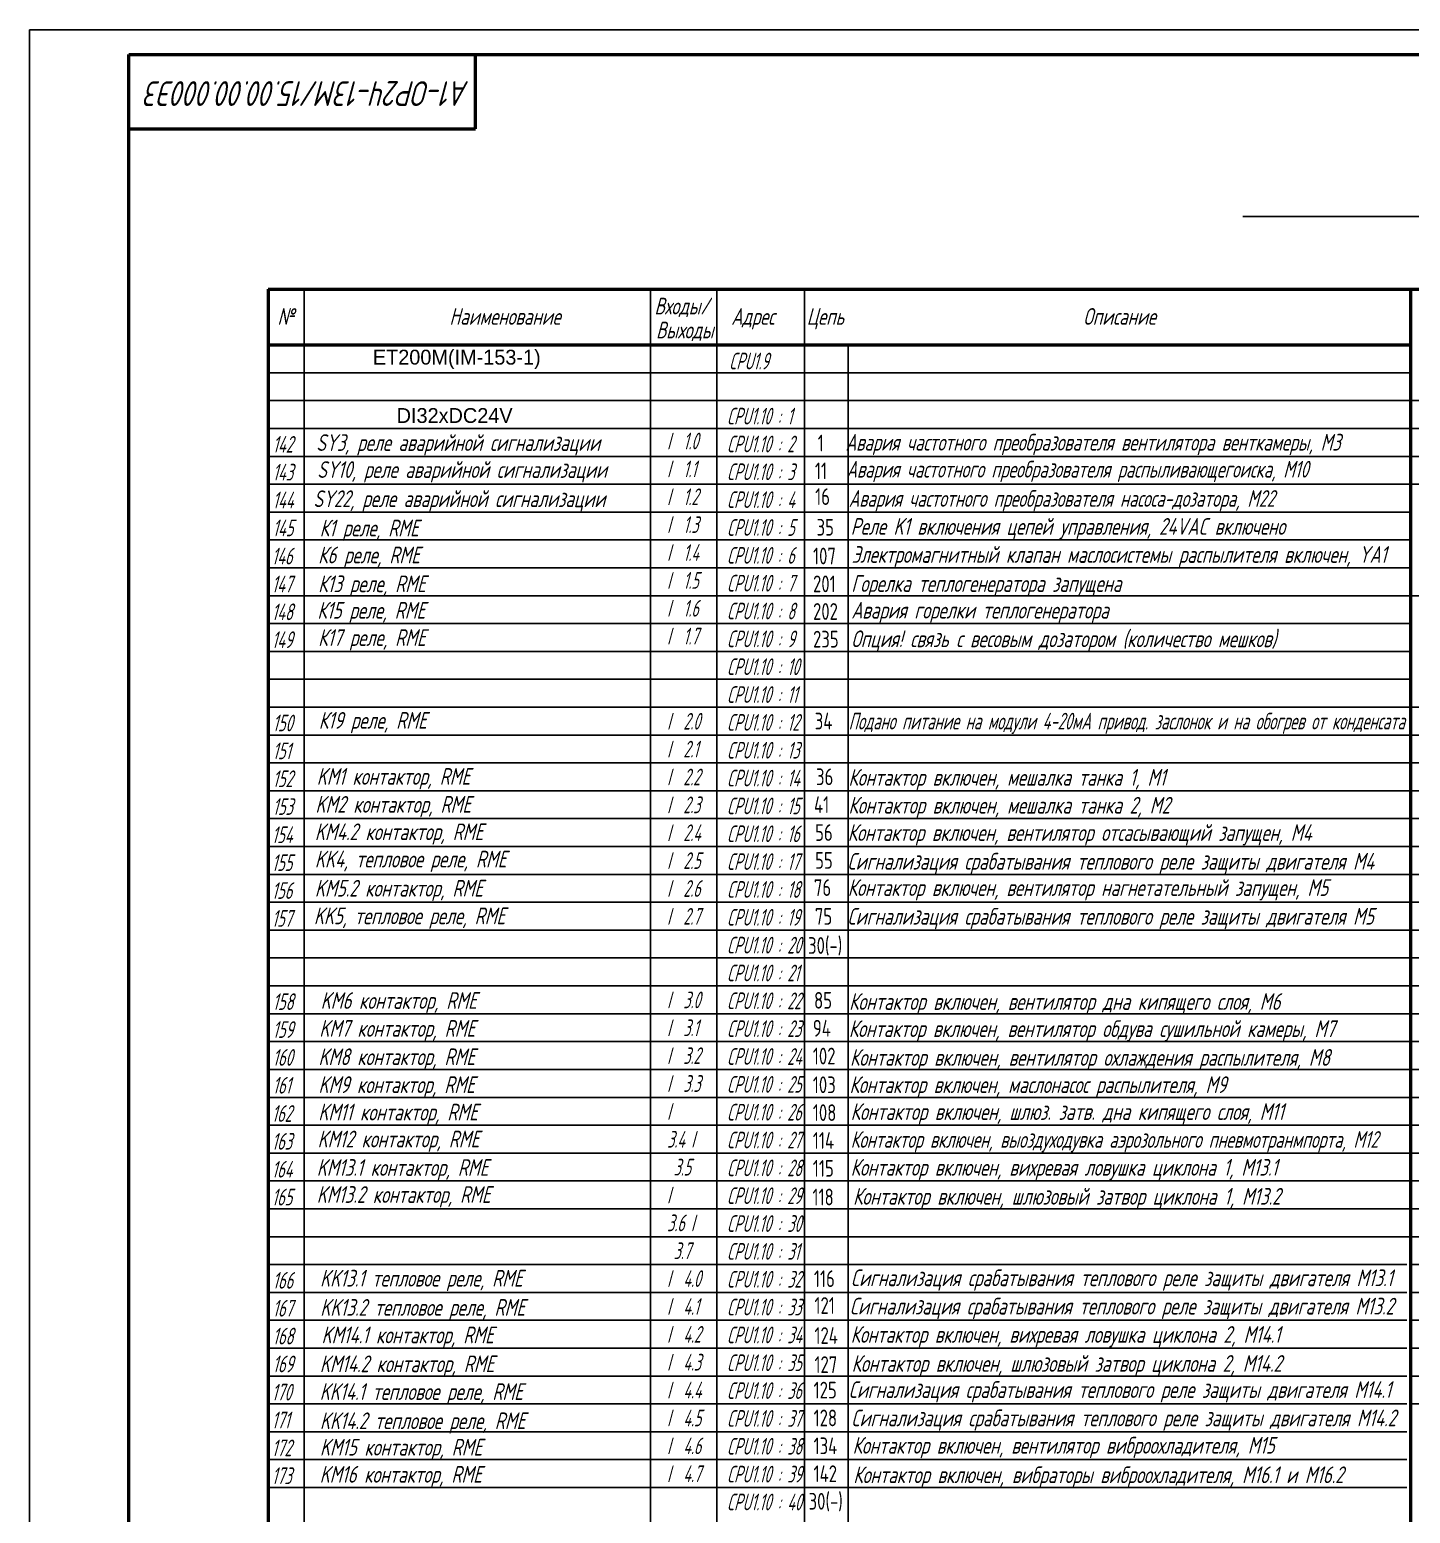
# Model space of a CAD drawing. Header units: millimetres. Extents: x 294 to 6216, y -3442 to 2720.
# Drawn here: x 3615 to 3893.8, y 509.8 to 809.3 of the extents above; entities that cross this region are included whole.
import ezdxf
from ezdxf.enums import TextEntityAlignment as Align

# ---------------------------------------------------------------- set-up
doc = ezdxf.new("R2010")
doc.units = ezdxf.units.MM
doc.header["$LTSCALE"] = 15
doc.linetypes.add('DOT', pattern=[0.25, 0, -0.25])
for name, color, linetype, lineweight in [('0.35 TEXT', 7, 'Continuous', 35), ('LWT 0.5', 7, 'Continuous', 50), ('LWT 0.6', 7, 'Continuous', 50)]:
    doc.layers.add(name, color=color, linetype=linetype, lineweight=lineweight)
doc.styles.add('33', font='gost.shx', dxfattribs={"width": 0.75, "oblique": 15, "height": 2.5})
doc.styles.add('35', font='gost.shx', dxfattribs={"width": 0.75, "oblique": 15, "height": 5})
doc.styles.add('OPSI', font='ISI-ROMANS_PL.SHX', dxfattribs={"height": 1.5})

msp = doc.modelspace()

# ---------------------------------------------------------------- linework, layer by layer
for p, q in [((4456.046, 809.294, -0.02), (3615.046, 809.294, -0.02)), ((3615.046, 809.294, -0.02), (3615.046, 215.294, -0.02)), ((3859.937, 771.576, -0.02), (4293.528, 771.576, -0.02)), ((3670.44, 756.914, -0.02), (3670.44, 278.789, -0.02)), ((3740.369, 756.914, -0.02), (3740.369, 278.789, -0.02)), ((3753.775, 756.914, -0.02), (3753.775, 278.789, -0.02)), ((3771.501, 756.914, -0.02), (3771.501, 278.789, -0.02)), ((3780.302, 745.664, -0.02), (3780.302, 278.789, -0.02)), ((3663.182, 740.039, -0.02), (3744.054, 740.039, -0.02)), ((3744.054, 740.039, -0.02), (3893.785, 740.039, -0.02)), ((3663.182, 734.414, -0.02), (3744.054, 734.414, -0.02)), ((3744.054, 734.414, -0.02), (3893.785, 734.414, -0.02)), ((3893.785, 734.414, -0.02), (3967.51, 734.414, -0.02)), ((3663.182, 728.789, -0.02), (3744.054, 728.789, -0.02)), ((3744.054, 728.789, -0.02), (3893.785, 728.789, -0.02)), ((3893.785, 728.789, -0.02), (3967.51, 728.789, -0.02)), ((3663.182, 723.164, -0.02), (3744.054, 723.164, -0.02)), ((3744.054, 723.164, -0.02), (3893.785, 723.164, -0.02)), ((3893.785, 723.164, -0.02), (3967.51, 723.164, -0.02)), ((3663.182, 717.539, -0.02), (3744.054, 717.539, -0.02)), ((3744.054, 717.539, -0.02), (3893.785, 717.539, -0.02)), ((3893.785, 717.539, -0.02), (3967.51, 717.539, -0.02)), ((3663.182, 711.914, -0.02), (3744.054, 711.914, -0.02)), ((3744.054, 711.914, -0.02), (3893.785, 711.914, -0.02)), ((3663.182, 706.289, -0.02), (3744.054, 706.289, -0.02)), ((3744.054, 706.289, -0.02), (3893.785, 706.289, -0.02)), ((3663.182, 700.664, -0.02), (3744.054, 700.664, -0.02)), ((3663.182, 700.664, -0.02), (3744.054, 700.664, -0.02)), ((3744.054, 700.664, -0.02), (3893.785, 700.664, -0.02)), ((3744.054, 700.664, -0.02), (3893.785, 700.664, -0.02)), ((3663.182, 695.039, -0.02), (3744.054, 695.039, -0.02)), ((3744.054, 695.039, -0.02), (3893.785, 695.039, -0.02)), ((3893.785, 695.039, -0.02), (3967.51, 695.039, -0.02)), ((3663.182, 689.414, -0.02), (3744.054, 689.414, -0.02)), ((3744.054, 689.414, -0.02), (3893.785, 689.414, -0.02)), ((3663.182, 683.789, -0.02), (3744.054, 683.789, -0.02)), ((3744.054, 683.789, -0.02), (3893.785, 683.789, -0.02)), ((3663.182, 678.164, -0.02), (3744.054, 678.164, -0.02)), ((3663.182, 678.164, -0.02), (3744.054, 678.164, -0.02)), ((3744.054, 678.164, -0.02), (3893.785, 678.164, -0.02)), ((3744.054, 678.164, -0.02), (3893.785, 678.164, -0.02)), ((3663.182, 672.539, -0.02), (3744.054, 672.539, -0.02)), ((3744.054, 672.539, -0.02), (3893.785, 672.539, -0.02)), ((3893.785, 672.539, -0.02), (3967.51, 672.539, -0.02)), ((3663.182, 666.914, -0.02), (3744.054, 666.914, -0.02)), ((3744.054, 666.914, -0.02), (3893.785, 666.914, -0.02)), ((3893.785, 666.914, -0.02), (3967.51, 666.914, -0.02)), ((3663.182, 661.289, -0.02), (3744.054, 661.289, -0.02)), ((3744.054, 661.289, -0.02), (3893.785, 661.289, -0.02)), ((3893.785, 661.289, -0.02), (3967.51, 661.289, -0.02)), ((3663.182, 655.664, -0.02), (3744.054, 655.664, -0.02)), ((3663.182, 655.664, -0.02), (3744.054, 655.664, -0.02)), ((3744.054, 655.664, -0.02), (3893.785, 655.664, -0.02)), ((3744.054, 655.664, -0.02), (3893.785, 655.664, -0.02)), ((3893.785, 655.664, -0.02), (3967.51, 655.664, -0.02)), ((3663.182, 650.039, -0.02), (3744.054, 650.039, -0.02)), ((3744.054, 650.039, -0.02), (3893.785, 650.039, -0.02)), ((3893.785, 650.039, -0.02), (3967.51, 650.039, -0.02)), ((3663.182, 644.414, -0.02), (3744.054, 644.414, -0.02)), ((3744.054, 644.414, -0.02), (3893.785, 644.414, -0.02)), ((3893.785, 644.414, -0.02), (3967.51, 644.414, -0.02)), ((3663.182, 638.789, -0.02), (3744.054, 638.789, -0.02)), ((3744.054, 638.789, -0.02), (3893.785, 638.789, -0.02)), ((3893.785, 638.789, -0.02), (3967.51, 638.789, -0.02)), ((3663.182, 633.164, -0.02), (3744.054, 633.164, -0.02)), ((3663.182, 633.164, -0.02), (3744.054, 633.164, -0.02)), ((3744.054, 633.164, -0.02), (3893.785, 633.164, -0.02)), ((3744.054, 633.164, -0.02), (3893.785, 633.164, -0.02)), ((3893.785, 633.164, -0.02), (3967.51, 633.164, -0.02)), ((3663.182, 627.539, -0.02), (3744.054, 627.539, -0.02)), ((3744.054, 627.539, -0.02), (3893.785, 627.539, -0.02)), ((3893.785, 627.539, -0.02), (3967.51, 627.539, -0.02)), ((3663.182, 621.914, -0.02), (3744.054, 621.914, -0.02)), ((3744.054, 621.914, -0.02), (3893.785, 621.914, -0.02)), ((3893.785, 621.914, -0.02), (3967.51, 621.914, -0.02)), ((3663.182, 616.289, -0.02), (3744.054, 616.289, -0.02)), ((3663.182, 616.289, -0.02), (3744.054, 616.289, -0.02)), ((3744.054, 616.289, -0.02), (3893.785, 616.289, -0.02)), ((3744.054, 616.289, -0.02), (3893.785, 616.289, -0.02)), ((3893.785, 616.289, -0.02), (3967.51, 616.289, -0.02)), ((3663.182, 610.664, -0.02), (3744.054, 610.664, -0.02)), ((3744.054, 610.664, -0.02), (3893.785, 610.664, -0.02)), ((3893.785, 610.664, -0.02), (3967.51, 610.664, -0.02)), ((3663.182, 605.039, -0.02), (3744.054, 605.039, -0.02)), ((3663.182, 605.039, -0.02), (3744.054, 605.039, -0.02)), ((3744.054, 605.039, -0.02), (3893.785, 605.039, -0.02)), ((3744.054, 605.039, -0.02), (3893.785, 605.039, -0.02)), ((3893.785, 605.039, -0.02), (3967.51, 605.039, -0.02)), ((3663.182, 599.414, -0.02), (3744.054, 599.414, -0.02)), ((3663.182, 599.414, -0.02), (3744.054, 599.414, -0.02)), ((3744.054, 599.414, -0.02), (3893.785, 599.414, -0.02)), ((3744.054, 599.414, -0.02), (3893.785, 599.414, -0.02)), ((3893.785, 599.414, -0.02), (3967.51, 599.414, -0.02)), ((3663.182, 593.789, -0.02), (3744.054, 593.789, -0.02)), ((3663.182, 593.789, -0.02), (3744.054, 593.789, -0.02)), ((3744.054, 593.789, -0.02), (3893.785, 593.789, -0.02)), ((3744.054, 593.789, -0.02), (3893.785, 593.789, -0.02)), ((3893.785, 593.789, -0.02), (3967.51, 593.789, -0.02)), ((3663.182, 588.164, -0.02), (3744.054, 588.164, -0.02)), ((3744.054, 588.164, -0.02), (3893.785, 588.164, -0.02)), ((3893.785, 588.164, -0.02), (3967.51, 588.164, -0.02)), ((3663.182, 582.539, -0.02), (3744.054, 582.539, -0.02)), ((3663.182, 582.539, -0.02), (3744.054, 582.539, -0.02)), ((3744.054, 582.539, -0.02), (3893.785, 582.539, -0.02)), ((3744.054, 582.539, -0.02), (3893.785, 582.539, -0.02)), ((3893.785, 582.539, -0.02), (3967.51, 582.539, -0.02)), ((3893.785, 582.539, -0.02), (3967.51, 582.539, -0.02)), ((3663.182, 576.914, -0.02), (3744.054, 576.914, -0.02)), ((3744.054, 576.914, -0.02), (3893.785, 576.914, -0.02)), ((3893.785, 576.914, -0.02), (3967.51, 576.914, -0.02)), ((3663.182, 571.289, -0.02), (3744.054, 571.289, -0.02)), ((3744.054, 571.289, -0.02), (3893.785, 571.289, -0.02)), ((3893.785, 571.289, -0.02), (3967.51, 571.289, -0.02)), ((3663.182, 565.664, -0.02), (3744.054, 565.664, -0.02)), ((3744.054, 565.664, -0.02), (3893.785, 565.664, -0.02)), ((3893.785, 565.664, -0.02), (3967.51, 565.664, -0.02)), ((3663.182, 560.039, -0.02), (3744.054, 560.039, -0.02)), ((3743.337, 560.039, -0.02), (3893.068, 560.039, -0.02)), ((3893.785, 560.039, -0.02), (3967.51, 560.039, -0.02)), ((3893.785, 560.039, -0.02), (3967.51, 560.039, -0.02)), ((3663.182, 554.414, -0.02), (3744.054, 554.414, -0.02)), ((3743.337, 554.414, -0.02), (3893.068, 554.414, -0.02)), ((3893.785, 554.414, -0.02), (3967.51, 554.414, -0.02)), ((3663.182, 548.789, -0.02), (3744.054, 548.789, -0.02)), ((3743.337, 548.789, -0.02), (3893.068, 548.789, -0.02)), ((3893.785, 548.789, -0.02), (3967.51, 548.789, -0.02)), ((3663.182, 543.164, -0.02), (3744.054, 543.164, -0.02)), ((3743.337, 543.164, -0.02), (3893.068, 543.164, -0.02)), ((3893.785, 543.164, -0.02), (3967.51, 543.164, -0.02)), ((3663.182, 537.539, -0.02), (3744.054, 537.539, -0.02)), ((3743.337, 537.539, -0.02), (3893.068, 537.539, -0.02)), ((3893.785, 537.539, -0.02), (3967.51, 537.539, -0.02)), ((3893.785, 537.539, -0.02), (3967.51, 537.539, -0.02)), ((3663.182, 531.914, -0.02), (3744.054, 531.914, -0.02)), ((3743.337, 531.914, -0.02), (3893.068, 531.914, -0.02)), ((3893.785, 531.914, -0.02), (3967.51, 531.914, -0.02)), ((3663.182, 526.289, -0.02), (3744.054, 526.289, -0.02)), ((3743.337, 526.289, -0.02), (3893.068, 526.289, -0.02)), ((3663.182, 520.664, -0.02), (3744.054, 520.664, -0.02)), ((3743.337, 520.664, -0.02), (3893.068, 520.664, -0.02)), ((3663.182, 515.039, -0.02), (3744.054, 515.039, -0.02)), ((3743.337, 515.039, -0.02), (3893.068, 515.039, -0.02))]:
    msp.add_line(p, q)
at = {"layer": 'LWT 0.5'}
for p, q in [((3663.182, 756.914, -0.02), (3744.054, 756.914, -0.02)), ((3663.182, 756.914, -0.02), (3663.182, 278.789, -0.02)), ((3744.054, 756.914, -0.02), (3893.785, 756.914, -0.02)), ((3893.785, 756.914, -0.02), (3893.785, 278.789, -0.02)), ((3893.785, 756.914, -0.02), (4149.872, 756.914, -0.02)), ((3663.182, 745.664, -0.02), (3744.054, 745.664, -0.02)), ((3744.054, 745.664, -0.02), (3893.785, 745.664, -0.02))]:
    msp.add_line(p, q, dxfattribs=at)
at = {"layer": 'LWT 0.6'}
for p, q in [((3635.046, 220.294, -0.02), (3635.046, 804.294, -0.02)), ((3635.046, 804.294, -0.02), (4451.046, 804.294, -0.02)), ((3705.046, 789.294, -0.02), (3705.046, 804.294, -0.02)), ((3635.046, 789.294, -0.02), (3705.046, 789.294, -0.02))]:
    msp.add_line(p, q, dxfattribs=at)

# ---------------------------------------------------------------- texts
at = {"linetype": 'DOT', "char_height": 3, "width": 43.93467, "attachment_point": 1, "style": 'OPSI'}
for s, insert in [('ET200M(IM-153-1)', (3684.328, 744.693, -0.02)), ('DI32xDC24V', (3689.135, 732.914, -0.02))]:
    msp.add_mtext(s, dxfattribs=dict(at, insert=insert))
at = {"layer": '0.35 TEXT', "style": '35', "oblique": 15, "width": 0.885568}
msp.add_text('A1-ОР2Ч-13М/15.00.00.000Э3', height=5, rotation=180, dxfattribs=at).set_placement((3703.809, 798.904, -0.02), (3638.809, 798.904, -0.02), align=Align.FIT)
at = {"layer": '0.35 TEXT', "style": '33', "oblique": 15}
for s, width, p in [('Входы/', 0.9, (3741.183, 751.812, -0.02)), ('№', 0.9, (3665.077, 749.717, -0.02)), ('Наименование', 0.9, (3699.783, 749.717, -0.02)), ('Адрес', 0.9, (3756.688, 749.717, -0.02)), ('Цепь', 0.9, (3771.93, 749.717, -0.02)), ('Описание', 0.9, (3827.751, 749.717, -0.02)), ('Выходы', 0.9, (3741.501, 746.978, -0.02)), ('Авария частотного преобразователя вентилятора венткамеры, М3', 0.876694, (3779.75, 724.332, -0.02)), ('142', 0.774574, (3664.099, 723.911, -0.02)), ('SY3, реле аварийной сигнализации', 0.9, (3672.911, 724.261, -0.02)), ('SY10, реле аварийной сигнализации', 0.9, (3673.101, 718.815, -0.02)), ('Авария частотного преобразователя распыливающегоиска, М10', 0.86303, (3779.94, 718.886, -0.02)), ('143', 0.774574, (3664.099, 718.286, -0.02)), ('144', 0.774574, (3664.099, 712.661, -0.02)), ('SY22, реле аварийной сигнализации', 0.9, (3672.326, 712.925, -0.02)), ('Авария частотного преобразователя насоса-дозатора, М22', 0.86303, (3780.407, 712.982, -0.02)), ('145', 0.774574, (3664.099, 707.036, -0.02)), ('К1 реле, RME', 0.9, (3673.599, 707.013, -0.02)), ('Реле K1 включения цепей управления, 24VAC включено', 0.9, (3780.804, 707.341, -0.02)), ('146', 0.774574, (3663.927, 701.343, -0.02)), ('К6 реле, RME', 0.9, (3673.288, 701.574, -0.02)), ('Электромагнитный клапан маслосистемы распылителя включен, YA1', 0.9, (3780.997, 701.677, -0.02)), ('147', 0.774574, (3663.927, 695.718, -0.02)), ('К13 реле, RME', 0.9, (3673.288, 695.754, -0.02)), ('Горелка теплогенератора запущена', 0.9, (3780.926, 695.812, -0.02)), ('148', 0.774574, (3663.927, 690.093, -0.02)), ('К15 реле, RME', 0.9, (3673.131, 690.406, -0.02)), ('Авария горелки теплогенератора ', 0.9, (3780.926, 690.433, -0.02)), ('149', 0.774574, (3663.927, 684.468, -0.02)), ('К17 реле, RME', 0.9, (3673.288, 684.901, -0.02)), ('Опция! связь с весовым дозатором (количество мешков)', 0.9, (3780.926, 684.649, -0.02)), ('150', 0.774574, (3664.099, 667.661, -0.02)), ('К19 реле, RME', 0.9, (3673.412, 668.195, -0.02)), ('Подано питание на модули 4-20мА привод. заслонок и на обогрев от конденсата', 0.781856, (3780.38, 668.036, -0.02)), ('151', 0.774574, (3664.099, 662.036, -0.02)), ('152', 0.774574, (3664.099, 656.411, -0.02)), ('KM1 контактор, RME', 0.9, (3673.015, 656.871, -0.02)), ('Контактор включен, мешалка танка 1, М1', 0.9, (3780.352, 656.691, -0.02)), ('153', 0.774574, (3664.099, 650.786, -0.02)), ('KM2 контактор, RME', 0.9, (3672.74, 651.239, -0.02)), ('Контактор включен, мешалка танка 2, М2', 0.9, (3780.352, 651.066, -0.02)), ('154', 0.774574, (3663.927, 645.093, -0.02)), ('KM4.2 контактор, RME', 0.9, (3672.633, 645.699, -0.02)), ('Контактор включен, вентилятор отсасывающий запущен, М4', 0.9, (3780.208, 645.544, -0.02)), ('155', 0.774574, (3663.927, 639.468, -0.02)), ('KK4, тепловое реле, RME', 0.9, (3672.633, 640.186, -0.02)), ('Сигнализация срабатывания теплового реле защиты двигателя М4', 0.9, (3780.155, 639.745, -0.02)), ('156', 0.774574, (3663.927, 633.843, -0.02)), ('KM5.2 контактор, RME', 0.9, (3672.633, 634.312, -0.02)), ('Контактор включен, вентилятор нагнетательный запущен, М5', 0.9, (3780.208, 634.439, -0.02)), ('KK5, тепловое реле, RME', 0.9, (3672.432, 628.728, -0.02)), ('Сигнализация срабатывания теплового реле защиты двигателя М5', 0.9, (3780.155, 628.64, -0.02)), ('157', 0.774574, (3663.927, 628.218, -0.02)), ('158', 0.774574, (3664.099, 611.411, -0.02)), ('KM6 контактор, RME', 0.9, (3673.798, 611.645, -0.02)), ('Контактор включен, вентилятор дна кипящего слоя, М6', 0.9, (3780.481, 611.444, -0.02)), ('159', 0.774574, (3664.099, 605.786, -0.02)), ('KM7 контактор, RME', 0.9, (3673.523, 606.012, -0.02)), ('Контактор включен, вентилятор обдува сушильной камеры, М7', 0.9, (3780.429, 605.963, -0.02)), ('160', 0.774574, (3664.099, 600.161, -0.02)), ('KM8 контактор, RME', 0.9, (3673.358, 600.286, -0.02)), ('Контактор включен, вентилятор охлаждения распылителя, М8', 0.9, (3780.66, 600.156, -0.02)), ('161', 0.774574, (3664.099, 594.536, -0.02)), ('KM9 контактор, RME', 0.9, (3673.358, 594.661, -0.02)), ('Контактор включен, маслонасос распылителя, М9', 0.9, (3780.567, 594.662, -0.02)), ('162', 0.774574, (3663.927, 588.843, -0.02)), ('KM11 контактор, RME', 0.9, (3673.321, 589.12, -0.02)), ('Контактор включен, шлюз. затв. дна кипящего слоя, М11', 0.9, (3780.794, 589.223, -0.02)), ('KM12 контактор, RME', 0.9, (3673.18, 583.686, -0.02)), ('Контактор включен, выоздуходувка аэрозольного пневмотранмпорта, М12', 0.848136, (3780.794, 583.598, -0.02)), ('163', 0.774574, (3663.927, 583.218, -0.02)), ('164', 0.774574, (3663.927, 577.593, -0.02)), ('KM13.1 контактор, RME', 0.9, (3673.009, 577.937, -0.02)), ('Контактор включен, вихревая ловушка циклона 1, М13.1', 0.9, (3780.794, 577.973, -0.02)), ('165', 0.774574, (3663.927, 571.968, -0.02)), ('KM13.2 контактор, RME', 0.9, (3673.009, 572.482, -0.02)), ('Контактор включен, шлюзовый затвор циклона 1, М13.2', 0.9, (3781.283, 572.118, -0.02)), ('166', 0.774574, (3664.099, 555.161, -0.02)), ('KK13.1 тепловое реле, RME', 0.9, (3673.679, 555.588, -0.02)), ('Сигнализация срабатывания теплового реле защиты двигателя М13.1', 0.9, (3780.852, 555.673, -0.02)), ('167', 0.774574, (3664.099, 549.536, -0.02)), ('KK13.2 тепловое реле, RME', 0.9, (3673.714, 549.698, -0.02)), ('Сигнализация срабатывания теплового реле защиты двигателя М13.2', 0.9, (3780.632, 549.954, -0.02)), ('168', 0.774574, (3664.099, 543.911, -0.02)), ('KM14.1 контактор, RME', 0.9, (3673.983, 544.138, -0.02)), ('Контактор включен, вихревая ловушка циклона 2, М14.1', 0.9, (3780.795, 544.241, -0.02)), ('169', 0.774574, (3664.099, 538.286, -0.02)), ('KM14.2 контактор, RME', 0.9, (3673.641, 538.312, -0.02)), ('Контактор включен, шлюзовый затвор циклона 2, М14.2', 0.9, (3780.987, 538.386, -0.02)), ('KK14.1 тепловое реле, RME', 0.9, (3673.616, 532.705, -0.02)), ('Сигнализация срабатывания теплового реле защиты двигателя М14.1', 0.9, (3780.405, 533.111, -0.02)), ('170', 0.774574, (3663.927, 532.593, -0.02)), ('171', 0.774574, (3663.927, 526.968, -0.02)), ('KK14.2 тепловое реле, RME', 0.9, (3673.652, 526.814, -0.02)), ('Сигнализация срабатывания теплового реле защиты двигателя М14.2', 0.9, (3780.939, 527.391, -0.02)), ('172', 0.774574, (3663.927, 521.343, -0.02)), ('KM15 контактор, RME', 0.9, (3673.653, 521.482, -0.02)), ('Контактор включен, вентилятор виброохладителя, М15', 0.9, (3781.184, 521.868, -0.02)), ('173', 0.774574, (3663.927, 515.718, -0.02)), ('KM16 контактор, RME', 0.9, (3673.601, 516.002, -0.02)), ('Контактор включен, вибраторы виброохладителя, М16.1 и М16.2', 0.9, (3781.326, 515.914, -0.02))]:
    msp.add_text(s, height=3.375, dxfattribs=dict(at, width=width)).set_placement(p)
at = {"layer": '0.35 TEXT', "style": '33', "width": 0.9}
for s, p in [('1', (3774.136, 724.17, -0.02)), ('11', (3773.579, 718.558, -0.02)), ('16', (3773.628, 713.356, -0.02)), ('35', (3773.917, 707.165, -0.02)), ('107', (3773.196, 701.367, -0.02)), ('201', (3773.196, 695.742, -0.02)), ('202', (3773.196, 690.171, -0.02)), ('235', (3773.196, 684.579, -0.02)), ('34', (3773.553, 668.051, -0.02)), ('36', (3773.803, 656.801, -0.02)), ('41', (3773.398, 651.176, -0.02)), ('56', (3773.615, 645.551, -0.02)), ('55', (3773.616, 639.926, -0.02)), ('76', (3773.373, 634.438, -0.02)), ('75', (3773.571, 628.616, -0.02)), ('30(-)', (3772.199, 622.75, -0.02)), ('85', (3773.407, 611.681, -0.02)), ('94', (3773.157, 606.056, -0.02)), ('102', (3773.157, 600.431, -0.02)), ('103', (3773.157, 594.639, -0.02)), ('108', (3773.157, 589.014, -0.02)), ('114', (3773.157, 583.389, -0.02)), ('115', (3773.157, 577.764, -0.02)), ('118', (3773.082, 571.976, -0.02)), ('116', (3773.374, 555.496, -0.02)), ('121', (3773.484, 550.082, -0.02)), ('124', (3773.484, 544.021, -0.02)), ('127', (3773.484, 538.143, -0.02)), ('125', (3773.309, 533.006, -0.02)), ('128', (3773.309, 527.381, -0.02)), ('134', (3773.309, 521.756, -0.02)), ('142', (3773.309, 516.131, -0.02)), ('30(-)', (3772.304, 510.564, -0.02))]:
    msp.add_text(s, height=3.375, dxfattribs=at).set_placement(p)
at = {"layer": '0.35 TEXT', "char_height": 3.375, "attachment_point": 1, "style": '33'}
for s, insert, width in [('CPU1.9', (3756.233, 744.092, -0.02), 43.93467), ('I  1.0\\PI  1.1 I  1.2 I  1.3 I  1.4 I  1.5 I  1.6 I  1.7', (3743.741, 727.952, -0.02), 6.44223), ('I  2.0 I  2.1 I  2.2 I  2.3 I  2.4 I  2.5 I  2.6 I  2.7', (3743.741, 671.39, -0.02), 6.99774), ('I  3.0 I  3.1 I  3.2 I  3.3 I  3.4 I  3.5 I  3.6 I  3.7', (3743.741, 615.14, -0.02), 6.74693), ('I  4.0 I  4.1 I  4.2 I  4.3 I  4.4 I  4.5 I  4.6 I  4.7', (3743.741, 558.89, -0.02), 7.39772)]:
    msp.add_mtext(s, dxfattribs=dict(at, insert=insert, width=width))
at = {"layer": '0.35 TEXT', "insert": (3755.786, 732.972, -0.02), "char_height": 3.375, "width": 16.76608, "attachment_point": 1, "line_spacing_factor": 0.998889, "style": '33'}
msp.add_mtext('CPU1.10 : 1 CPU1.10 : 2 CPU1.10 : 3 CPU1.10 : 4 CPU1.10 : 5 CPU1.10 : 6 CPU1.10 : 7 CPU1.10 : 8 CPU1.10 : 9 CPU1.10 : 10 CPU1.10 : 11 CPU1.10 : 12 CPU1.10 : 13 CPU1.10 : 14 CPU1.10 : 15 CPU1.10 : 16 CPU1.10 : 17 CPU1.10 : 18 CPU1.10 : 19 CPU1.10 : 20 CPU1.10 : 21 CPU1.10 : 22 CPU1.10 : 23 CPU1.10 : 24 CPU1.10 : 25 CPU1.10 : 26 CPU1.10 : 27 CPU1.10 : 28 CPU1.10 : 29 CPU1.10 : 30 CPU1.10 : 31 CPU1.10 : 32 CPU1.10 : 33 CPU1.10 : 34 CPU1.10 : 35 CPU1.10 : 36 CPU1.10 : 37 CPU1.10 : 38 CPU1.10 : 39 CPU1.10 : 40', dxfattribs=at)

doc.saveas('drawing.dxf')
